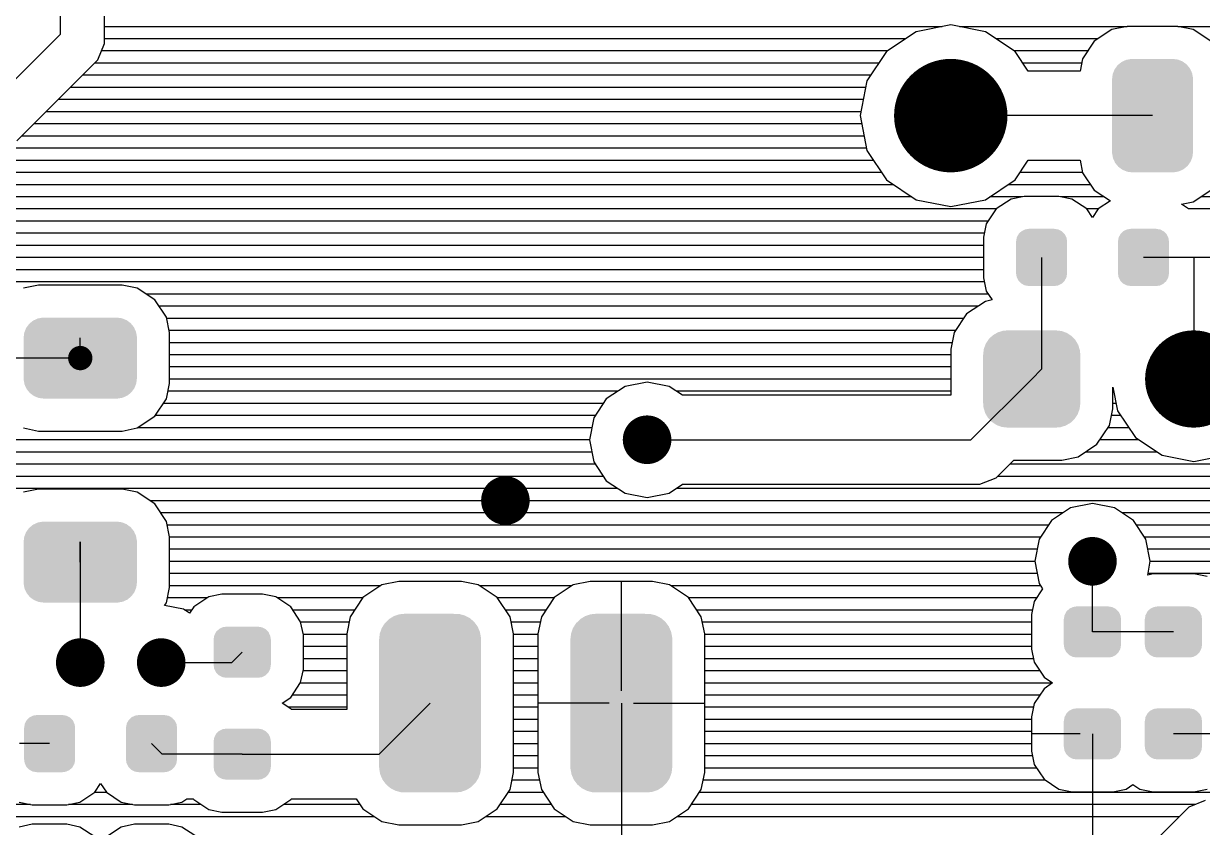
# Model space of a CAD drawing. Extents: x 295 to 953, y 10 to 290.
# Drawn here: x 639.47 to 682, y 107.11 to 136.09 of the extents above; entities that cross this region are included whole.
import ezdxf

# ---------------------------------------------------------------- set-up
doc = ezdxf.new("R2010")
doc.units = 0
doc.header["$LTSCALE"] = 5
doc.header["$MEASUREMENT"] = 0
doc.layers.get('0').update_dxf_attribs({"linetype": 'CONTINUOUS', "lineweight": 25})
doc.layers.add('DV-PEI-A6_BOT', color=7, linetype='CONTINUOUS')

msp = doc.modelspace()

# ---------------------------------------------------------------- linework, layer by layer
for points, const_width in [([(673.941, 132.769, -1), (671.896, 132.769, -1)], 2.045), ([(682.557, 123.275, -1), (680.805, 123.275, -1)], 1.753), ([(641.736, 124.029, -1), (641.298, 124.029, -1)], 0.438), ([(662.403, 121.085, -1), (661.526, 121.085, -1)], 0.876), ([(657.291, 118.894, -1), (656.415, 118.894, -1)], 0.876), ([(678.468, 116.703, -1), (677.592, 116.703, -1)], 0.876), ([(641.956, 113.052, -1), (641.079, 113.052, -1)], 0.876), ([(644.877, 113.052, -1), (644, 113.052, -1)], 0.876)]:
    msp.add_lwpolyline(points, format="xyb", close=True, dxfattribs=dict(const_width=const_width))
for points in [[(681.11, 134.79), (680.935, 134.812), (679.306, 134.79), (679.429, 134.812)], [(680.935, 134.812), (680.928, 134.813), (679.429, 134.812), (679.467, 134.813)], [(681.624, 134.303), (681.562, 134.437), (678.775, 134.303), (678.828, 134.437)], [(681.562, 134.437), (681.547, 134.47), (678.828, 134.437), (678.852, 134.47)], [(681.547, 134.47), (681.452, 134.586), (678.852, 134.47), (678.937, 134.586)], [(681.452, 134.586), (681.43, 134.613), (678.937, 134.586), (678.97, 134.613)], [(681.43, 134.613), (681.308, 134.703), (678.97, 134.613), (679.08, 134.703)], [(681.308, 134.703), (681.282, 134.722), (679.08, 134.703), (679.122, 134.722)], [(681.282, 134.722), (681.137, 134.78), (679.122, 134.722), (679.248, 134.78)], [(681.137, 134.78), (681.11, 134.79), (679.248, 134.78), (679.306, 134.79)], [(681.658, 134.083), (681.657, 134.121), (678.737, 134.083), (678.742, 134.121)], [(681.658, 131.454), (681.658, 134.083), (678.737, 131.454), (678.737, 134.083)], [(681.657, 134.121), (681.631, 134.266), (678.742, 134.121), (678.76, 134.266)], [(681.631, 134.266), (681.624, 134.303), (678.76, 134.266), (678.775, 134.303)], [(681.653, 131.416), (681.658, 131.454), (678.738, 131.416), (678.737, 131.454)], [(681.635, 131.271), (681.653, 131.416), (678.764, 131.271), (678.738, 131.416)], [(681.62, 131.235), (681.635, 131.271), (678.771, 131.235), (678.764, 131.271)], [(681.566, 131.1), (681.62, 131.235), (678.833, 131.1), (678.771, 131.235)], [(681.542, 131.068), (681.566, 131.1), (678.848, 131.068), (678.833, 131.1)], [(681.457, 130.952), (681.542, 131.068), (678.942, 130.952), (678.848, 131.068)], [(681.424, 130.925), (681.457, 130.952), (678.964, 130.925), (678.942, 130.952)], [(681.314, 130.835), (681.424, 130.925), (679.087, 130.835), (678.964, 130.925)], [(681.273, 130.816), (681.314, 130.835), (679.113, 130.816), (679.087, 130.835)], [(681.147, 130.758), (681.273, 130.816), (679.258, 130.758), (679.113, 130.816)], [(681.089, 130.747), (681.147, 130.758), (679.284, 130.747), (679.258, 130.758)], [(680.965, 130.725), (681.089, 130.747), (679.459, 130.725), (679.284, 130.747)], [(680.928, 130.724), (680.965, 130.725), (679.467, 130.724), (679.459, 130.725)], [(677.089, 128.376), (677.032, 128.492), (675.3, 128.376), (675.361, 128.492)], [(677.032, 128.492), (677.02, 128.505), (675.361, 128.492), (675.368, 128.505)], [(677.02, 128.505), (676.931, 128.597), (675.368, 128.505), (675.464, 128.597)], [(676.931, 128.597), (676.912, 128.606), (675.464, 128.597), (675.474, 128.606)], [(676.912, 128.606), (676.801, 128.664), (675.474, 128.606), (675.595, 128.664)], [(676.801, 128.664), (676.771, 128.669), (675.595, 128.664), (675.605, 128.669)], [(676.771, 128.669), (676.657, 128.687), (675.605, 128.669), (675.734, 128.687)], [(676.657, 128.687), (676.657, 128.691), (675.734, 128.687), (675.734, 128.691)], [(680.763, 128.376), (680.707, 128.492), (678.974, 128.376), (679.036, 128.492)], [(680.707, 128.492), (680.694, 128.505), (679.036, 128.492), (679.043, 128.505)], [(680.694, 128.505), (680.605, 128.597), (679.043, 128.505), (679.138, 128.597)], [(680.605, 128.597), (680.587, 128.606), (679.138, 128.597), (679.148, 128.606)], [(680.587, 128.606), (680.476, 128.664), (679.148, 128.606), (679.27, 128.664)], [(680.476, 128.664), (680.446, 128.669), (679.27, 128.664), (679.28, 128.669)], [(680.446, 128.669), (680.332, 128.687), (679.28, 128.669), (679.409, 128.687)], [(680.332, 128.687), (680.332, 128.691), (679.409, 128.687), (679.409, 128.691)], [(677.116, 128.232), (677.096, 128.361), (675.275, 128.232), (675.297, 128.361)], [(677.116, 128.23), (677.116, 128.232), (675.275, 128.23), (675.275, 128.232)], [(677.116, 127.084), (677.116, 128.23), (675.275, 127.084), (675.275, 128.23)], [(677.096, 128.361), (677.089, 128.376), (675.297, 128.361), (675.3, 128.376)], [(680.79, 128.232), (680.771, 128.361), (678.95, 128.232), (678.972, 128.361)], [(680.79, 128.23), (680.79, 128.232), (678.95, 128.23), (678.95, 128.232)], [(680.79, 127.084), (680.79, 128.23), (678.95, 127.084), (678.95, 128.23)], [(680.771, 128.361), (680.763, 128.376), (678.972, 128.361), (678.974, 128.376)], [(677.116, 127.082), (677.116, 127.084), (675.275, 127.082), (675.275, 127.084)], [(677.094, 126.953), (677.116, 127.082), (675.295, 126.953), (675.275, 127.082)], [(677.091, 126.938), (677.094, 126.953), (675.302, 126.938), (675.295, 126.953)], [(677.03, 126.822), (677.091, 126.938), (675.359, 126.822), (675.302, 126.938)], [(677.023, 126.809), (677.03, 126.822), (675.371, 126.809), (675.359, 126.822)], [(676.927, 126.717), (677.023, 126.809), (675.46, 126.717), (675.371, 126.809)], [(680.79, 127.082), (680.79, 127.084), (678.95, 127.082), (678.95, 127.084)], [(680.768, 126.953), (680.79, 127.082), (678.97, 126.953), (678.95, 127.082)], [(680.766, 126.938), (680.768, 126.953), (678.977, 126.938), (678.97, 126.953)], [(680.704, 126.822), (680.766, 126.938), (679.033, 126.822), (678.977, 126.938)], [(680.697, 126.809), (680.704, 126.822), (679.046, 126.809), (679.033, 126.822)], [(680.602, 126.717), (680.697, 126.809), (679.135, 126.717), (679.046, 126.809)], [(676.917, 126.708), (676.927, 126.717), (675.479, 126.708), (675.46, 126.717)], [(676.796, 126.65), (676.917, 126.708), (675.59, 126.65), (675.479, 126.708)], [(676.786, 126.645), (676.796, 126.65), (675.62, 126.645), (675.59, 126.65)], [(676.657, 126.627), (676.786, 126.645), (675.734, 126.627), (675.62, 126.645)], [(676.657, 126.623), (676.657, 126.627), (675.734, 126.623), (675.734, 126.627)], [(680.592, 126.708), (680.602, 126.717), (679.153, 126.708), (679.135, 126.717)], [(680.47, 126.65), (680.592, 126.708), (679.265, 126.65), (679.153, 126.708)], [(680.46, 126.645), (680.47, 126.65), (679.295, 126.645), (679.265, 126.65)], [(680.332, 126.627), (680.46, 126.645), (679.409, 126.627), (679.295, 126.645)], [(680.332, 126.623), (680.332, 126.627), (679.409, 126.623), (679.409, 126.627)], [(643.186, 125.398), (643.041, 125.456), (639.858, 125.398), (639.984, 125.456)], [(643.041, 125.456), (643.015, 125.466), (639.984, 125.456), (640.042, 125.466)], [(643.015, 125.466), (642.84, 125.489), (640.042, 125.466), (640.165, 125.489)], [(642.84, 125.489), (642.832, 125.49), (640.165, 125.489), (640.203, 125.49)], [(643.528, 124.979), (643.466, 125.113), (639.511, 124.979), (639.564, 125.113)], [(643.466, 125.113), (643.451, 125.146), (639.564, 125.113), (639.588, 125.146)], [(643.451, 125.146), (643.357, 125.262), (639.588, 125.146), (639.673, 125.262)], [(643.357, 125.262), (643.335, 125.289), (639.673, 125.262), (639.706, 125.289)], [(643.335, 125.289), (643.212, 125.379), (639.706, 125.289), (639.816, 125.379)], [(643.212, 125.379), (643.186, 125.398), (639.816, 125.379), (639.858, 125.398)], [(676.843, 125.013), (676.715, 125.028), (674.802, 125.013), (674.963, 125.028)], [(643.562, 124.759), (643.561, 124.797), (639.473, 124.759), (639.478, 124.797)], [(643.562, 123.299), (643.562, 124.759), (639.473, 123.299), (639.473, 124.759)], [(643.561, 124.797), (643.535, 124.942), (639.478, 124.797), (639.496, 124.942)], [(643.535, 124.942), (643.528, 124.979), (639.496, 124.942), (639.511, 124.979)], [(677.495, 124.543), (677.415, 124.68), (674.178, 124.543), (674.268, 124.68)], [(677.415, 124.68), (677.384, 124.712), (674.268, 124.68), (674.289, 124.712)], [(677.384, 124.712), (677.275, 124.826), (674.289, 124.712), (674.408, 124.826)], [(677.275, 124.826), (677.236, 124.851), (674.408, 124.826), (674.435, 124.851)], [(677.236, 124.851), (677.106, 124.936), (674.435, 124.851), (674.58, 124.936)], [(677.106, 124.936), (677.058, 124.954), (674.58, 124.936), (674.609, 124.954)], [(677.058, 124.954), (676.916, 125.005), (674.609, 124.954), (674.775, 125.005)], [(676.916, 125.005), (676.843, 125.013), (674.775, 125.005), (674.802, 125.013)], [(677.592, 124.152), (677.577, 124.312), (674.087, 124.152), (674.105, 124.312)], [(677.577, 124.312), (677.565, 124.352), (674.105, 124.312), (674.11, 124.352)], [(677.565, 124.352), (677.517, 124.505), (674.11, 124.352), (674.165, 124.505)], [(677.517, 124.505), (677.495, 124.543), (674.165, 124.505), (674.178, 124.543)], [(677.592, 122.399), (677.592, 124.152), (674.087, 122.399), (674.087, 124.152)], [(643.557, 123.261), (643.562, 123.299), (639.474, 123.261), (639.473, 123.299)], [(643.539, 123.116), (643.557, 123.261), (639.5, 123.116), (639.474, 123.261)], [(643.524, 123.08), (643.539, 123.116), (639.506, 123.08), (639.5, 123.116)], [(643.471, 122.945), (643.524, 123.08), (639.569, 122.945), (639.506, 123.08)], [(643.447, 122.912), (643.471, 122.945), (639.584, 122.912), (639.569, 122.945)], [(643.361, 122.796), (643.447, 122.912), (639.678, 122.796), (639.584, 122.912)], [(643.329, 122.769), (643.361, 122.796), (639.7, 122.769), (639.678, 122.796)], [(643.219, 122.679), (643.329, 122.769), (639.823, 122.679), (639.7, 122.769)], [(643.177, 122.66), (643.219, 122.679), (639.849, 122.66), (639.823, 122.679)], [(643.051, 122.602), (643.177, 122.66), (639.994, 122.602), (639.849, 122.66)], [(642.993, 122.592), (643.051, 122.602), (640.02, 122.592), (639.994, 122.602)], [(642.87, 122.57), (642.993, 122.592), (640.195, 122.57), (640.02, 122.592)], [(642.832, 122.569), (642.87, 122.57), (640.203, 122.569), (640.195, 122.57)], [(677.573, 122.239), (677.592, 122.399), (674.101, 122.239), (674.087, 122.399)], [(677.568, 122.199), (677.573, 122.239), (674.114, 122.199), (674.101, 122.239)], [(677.513, 122.046), (677.568, 122.199), (674.161, 122.046), (674.114, 122.199)], [(677.5, 122.008), (677.513, 122.046), (674.183, 122.008), (674.161, 122.046)], [(677.41, 121.871), (677.5, 122.008), (674.263, 121.871), (674.183, 122.008)], [(677.39, 121.839), (677.41, 121.871), (674.294, 121.839), (674.263, 121.871)], [(677.27, 121.725), (677.39, 121.839), (674.403, 121.725), (674.294, 121.839)], [(677.243, 121.7), (677.27, 121.725), (674.442, 121.7), (674.403, 121.725)], [(677.099, 121.615), (677.243, 121.7), (674.572, 121.615), (674.442, 121.7)], [(677.069, 121.597), (677.099, 121.615), (674.62, 121.597), (674.572, 121.615)], [(676.903, 121.546), (677.069, 121.597), (674.762, 121.546), (674.62, 121.597)], [(676.876, 121.538), (676.903, 121.546), (674.835, 121.538), (674.762, 121.546)], [(676.715, 121.523), (676.876, 121.538), (674.963, 121.523), (674.835, 121.538)], [(643.451, 117.791), (643.357, 117.907), (639.588, 117.791), (639.673, 117.907)], [(643.357, 117.907), (643.335, 117.934), (639.673, 117.907), (639.706, 117.934)], [(643.335, 117.934), (643.212, 118.024), (639.706, 117.934), (639.816, 118.024)], [(643.212, 118.024), (643.186, 118.043), (639.816, 118.024), (639.858, 118.043)], [(643.186, 118.043), (643.041, 118.101), (639.858, 118.043), (639.984, 118.101)], [(643.041, 118.101), (643.015, 118.111), (639.984, 118.101), (640.042, 118.111)], [(643.015, 118.111), (642.84, 118.134), (640.042, 118.111), (640.165, 118.134)], [(642.84, 118.134), (642.832, 118.135), (640.165, 118.134), (640.203, 118.135)], [(643.562, 117.404), (643.561, 117.442), (639.473, 117.404), (639.478, 117.442)], [(643.562, 115.944), (643.562, 117.404), (639.473, 115.944), (639.473, 117.404)], [(643.561, 117.442), (643.535, 117.587), (639.478, 117.442), (639.496, 117.587)], [(643.535, 117.587), (643.528, 117.624), (639.496, 117.587), (639.511, 117.624)], [(643.528, 117.624), (643.466, 117.758), (639.511, 117.624), (639.564, 117.758)], [(643.466, 117.758), (643.451, 117.791), (639.564, 117.758), (639.588, 117.791)], [(643.557, 115.906), (643.562, 115.944), (639.474, 115.906), (639.473, 115.944)], [(643.539, 115.761), (643.557, 115.906), (639.5, 115.761), (639.474, 115.906)], [(643.524, 115.724), (643.539, 115.761), (639.506, 115.724), (639.5, 115.761)], [(643.471, 115.59), (643.524, 115.724), (639.569, 115.59), (639.506, 115.724)], [(643.447, 115.557), (643.471, 115.59), (639.584, 115.557), (639.569, 115.59)], [(643.361, 115.441), (643.447, 115.557), (639.678, 115.441), (639.584, 115.557)], [(643.329, 115.414), (643.361, 115.441), (639.7, 115.414), (639.678, 115.441)], [(643.219, 115.324), (643.329, 115.414), (639.823, 115.324), (639.7, 115.414)], [(643.177, 115.305), (643.219, 115.324), (639.849, 115.305), (639.823, 115.324)], [(643.051, 115.247), (643.177, 115.305), (639.994, 115.247), (639.849, 115.305)], [(642.993, 115.237), (643.051, 115.247), (640.02, 115.237), (639.994, 115.247)], [(642.87, 115.215), (642.993, 115.237), (640.195, 115.215), (640.02, 115.237)], [(642.832, 115.214), (642.87, 115.215), (640.203, 115.214), (640.195, 115.215)], [(679.035, 114.762), (678.979, 114.879), (677.022, 114.762), (677.083, 114.879)], [(678.979, 114.879), (678.967, 114.891), (677.083, 114.879), (677.089, 114.891)], [(678.967, 114.891), (678.878, 114.984), (677.089, 114.891), (677.185, 114.984)], [(678.878, 114.984), (678.861, 114.993), (677.185, 114.984), (677.194, 114.993)], [(678.861, 114.993), (678.749, 115.052), (677.194, 114.993), (677.316, 115.052)], [(678.749, 115.052), (678.721, 115.057), (677.316, 115.052), (677.325, 115.057)], [(678.721, 115.057), (678.605, 115.076), (677.325, 115.057), (677.454, 115.076)], [(681.956, 114.762), (681.9, 114.879), (679.943, 114.762), (680.004, 114.879)], [(681.9, 114.879), (681.888, 114.891), (680.004, 114.879), (680.01, 114.891)], [(681.888, 114.891), (681.799, 114.984), (680.01, 114.891), (680.106, 114.984)], [(681.799, 114.984), (681.782, 114.993), (680.106, 114.984), (680.115, 114.993)], [(681.782, 114.993), (681.67, 115.052), (680.115, 114.993), (680.237, 115.052)], [(681.67, 115.052), (681.642, 115.057), (680.237, 115.052), (680.246, 115.057)], [(681.642, 115.057), (681.526, 115.076), (680.246, 115.057), (680.375, 115.076)], [(655.85, 114.353), (655.765, 114.469), (652.428, 114.353), (652.502, 114.469)], [(655.765, 114.469), (655.727, 114.519), (652.502, 114.469), (652.552, 114.519)], [(655.727, 114.519), (655.616, 114.615), (652.552, 114.519), (652.649, 114.615)], [(655.616, 114.615), (655.57, 114.654), (652.649, 114.615), (652.712, 114.654)], [(655.57, 114.654), (655.437, 114.724), (652.712, 114.654), (652.824, 114.724)], [(655.437, 114.724), (655.387, 114.751), (652.824, 114.724), (652.901, 114.751)], [(655.387, 114.751), (655.233, 114.792), (652.901, 114.751), (653.02, 114.792)], [(655.233, 114.792), (655.187, 114.804), (653.02, 114.792), (653.135, 114.804)], [(655.187, 114.804), (654.98, 114.81), (653.135, 114.804), (653.2, 114.81)], [(653.291, 114.81), (653.226, 114.813), (653.2, 114.81), (653.226, 114.813)], [(662.75, 114.353), (662.664, 114.469), (659.327, 114.353), (659.401, 114.469)], [(662.664, 114.469), (662.627, 114.519), (659.401, 114.469), (659.452, 114.519)], [(662.627, 114.519), (662.516, 114.615), (659.452, 114.519), (659.548, 114.615)], [(662.516, 114.615), (662.47, 114.654), (659.548, 114.615), (659.611, 114.654)], [(662.47, 114.654), (662.337, 114.724), (659.611, 114.654), (659.724, 114.724)], [(662.337, 114.724), (662.287, 114.751), (659.724, 114.724), (659.801, 114.751)], [(662.287, 114.751), (662.132, 114.792), (659.801, 114.751), (659.92, 114.792)], [(662.132, 114.792), (662.086, 114.804), (659.92, 114.792), (660.034, 114.804)], [(662.086, 114.804), (661.879, 114.81), (660.034, 114.804), (660.099, 114.81)], [(660.19, 114.81), (660.126, 114.813), (660.099, 114.81), (660.126, 114.813)], [(679.064, 113.695), (679.064, 114.618), (676.996, 113.695), (676.996, 114.618)], [(679.061, 114.618), (679.042, 114.747), (676.999, 114.618), (677.02, 114.747)], [(679.042, 114.747), (679.035, 114.762), (677.02, 114.747), (677.022, 114.762)], [(681.985, 113.695), (681.985, 114.618), (679.917, 113.695), (679.917, 114.618)], [(681.982, 114.618), (681.963, 114.747), (679.92, 114.618), (679.941, 114.747)], [(681.963, 114.747), (681.956, 114.762), (679.941, 114.747), (679.943, 114.762)], [(648.391, 113.887), (648.372, 114.017), (646.328, 113.887), (646.349, 114.017)], [(648.372, 114.017), (648.365, 114.031), (646.349, 114.017), (646.352, 114.031)], [(648.365, 114.031), (648.309, 114.148), (646.352, 114.031), (646.412, 114.148)], [(648.309, 114.148), (648.297, 114.161), (646.412, 114.148), (646.419, 114.161)], [(648.297, 114.161), (648.208, 114.254), (646.419, 114.161), (646.514, 114.254)], [(648.208, 114.254), (648.191, 114.263), (646.514, 114.254), (646.523, 114.263)], [(648.191, 114.263), (648.079, 114.322), (646.523, 114.263), (646.645, 114.322)], [(648.079, 114.322), (648.051, 114.327), (646.645, 114.322), (646.655, 114.327)], [(648.051, 114.327), (647.935, 114.346), (646.655, 114.327), (646.784, 114.346)], [(655.971, 113.959), (655.945, 114.099), (652.306, 113.959), (652.322, 114.099)], [(655.945, 114.099), (655.933, 114.163), (652.322, 114.099), (652.345, 114.163)], [(655.933, 114.163), (655.876, 114.294), (652.345, 114.163), (652.391, 114.294)], [(655.876, 114.294), (655.85, 114.353), (652.391, 114.294), (652.428, 114.353)], [(662.87, 113.959), (662.844, 114.099), (659.206, 113.959), (659.222, 114.099)], [(662.844, 114.099), (662.832, 114.163), (659.222, 114.099), (659.244, 114.163)], [(662.832, 114.163), (662.775, 114.294), (659.244, 114.163), (659.29, 114.294)], [(662.775, 114.294), (662.75, 114.353), (659.29, 114.294), (659.327, 114.353)], [(648.393, 112.964), (648.393, 113.887), (646.325, 112.964), (646.325, 113.887)], [(655.976, 109.293), (655.976, 113.89), (652.296, 109.293), (652.296, 113.89)], [(655.973, 113.893), (655.971, 113.959), (652.299, 113.893), (652.306, 113.959)], [(655.973, 113.89), (655.973, 113.893), (652.299, 113.89), (652.299, 113.893)], [(662.876, 109.293), (662.876, 113.89), (659.195, 109.293), (659.195, 113.89)], [(662.873, 113.893), (662.87, 113.959), (659.198, 113.893), (659.206, 113.959)], [(662.873, 113.89), (662.873, 113.893), (659.198, 113.89), (659.198, 113.893)], [(679.04, 113.565), (679.061, 113.695), (677.017, 113.565), (676.999, 113.695)], [(679.038, 113.551), (679.04, 113.565), (677.024, 113.551), (677.017, 113.565)], [(678.977, 113.434), (679.038, 113.551), (677.08, 113.434), (677.024, 113.551)], [(681.961, 113.565), (681.982, 113.695), (679.938, 113.565), (679.92, 113.695)], [(681.959, 113.551), (681.961, 113.565), (679.945, 113.551), (679.938, 113.565)], [(681.898, 113.434), (681.959, 113.551), (680.001, 113.434), (679.945, 113.551)], [(678.971, 113.421), (678.977, 113.434), (677.092, 113.421), (677.08, 113.434)], [(678.875, 113.328), (678.971, 113.421), (677.182, 113.328), (677.092, 113.421)], [(678.866, 113.319), (678.875, 113.328), (677.199, 113.319), (677.182, 113.328)], [(678.744, 113.26), (678.866, 113.319), (677.311, 113.26), (677.199, 113.319)], [(678.735, 113.255), (678.744, 113.26), (677.338, 113.255), (677.311, 113.26)], [(678.605, 113.236), (678.735, 113.255), (677.454, 113.236), (677.338, 113.255)], [(681.892, 113.421), (681.898, 113.434), (680.013, 113.421), (680.001, 113.434)], [(681.796, 113.328), (681.892, 113.421), (680.103, 113.328), (680.013, 113.421)], [(681.787, 113.319), (681.796, 113.328), (680.12, 113.319), (680.103, 113.328)], [(681.665, 113.26), (681.787, 113.319), (680.232, 113.26), (680.12, 113.319)], [(681.656, 113.255), (681.665, 113.26), (680.259, 113.255), (680.232, 113.26)], [(681.526, 113.236), (681.656, 113.255), (680.375, 113.236), (680.259, 113.255)], [(648.37, 112.835), (648.391, 112.964), (646.347, 112.835), (646.328, 112.964)], [(648.367, 112.82), (648.37, 112.835), (646.354, 112.82), (646.347, 112.835)], [(648.306, 112.703), (648.367, 112.82), (646.41, 112.703), (646.354, 112.82)], [(648.3, 112.691), (648.306, 112.703), (646.422, 112.691), (646.41, 112.703)], [(648.205, 112.598), (648.3, 112.691), (646.511, 112.598), (646.422, 112.691)], [(648.195, 112.589), (648.205, 112.598), (646.528, 112.589), (646.511, 112.598)], [(648.074, 112.53), (648.195, 112.589), (646.64, 112.53), (646.528, 112.589)], [(648.064, 112.525), (648.074, 112.53), (646.668, 112.525), (646.64, 112.53)], [(647.935, 112.506), (648.064, 112.525), (646.784, 112.506), (646.668, 112.525)], [(641.237, 110.979), (641.148, 111.071), (639.586, 110.979), (639.682, 111.071)], [(641.148, 111.071), (641.13, 111.08), (639.682, 111.071), (639.691, 111.08)], [(641.13, 111.08), (641.019, 111.138), (639.691, 111.08), (639.813, 111.138)], [(641.019, 111.138), (640.989, 111.143), (639.813, 111.138), (639.823, 111.143)], [(640.989, 111.143), (640.875, 111.161), (639.823, 111.143), (639.952, 111.161)], [(640.875, 111.161), (640.875, 111.165), (639.952, 111.161), (639.952, 111.165)], [(644.912, 110.979), (644.823, 111.071), (643.261, 110.979), (643.356, 111.071)], [(644.823, 111.071), (644.805, 111.08), (643.356, 111.071), (643.366, 111.08)], [(644.805, 111.08), (644.693, 111.138), (643.366, 111.08), (643.488, 111.138)], [(644.693, 111.138), (644.663, 111.143), (643.488, 111.138), (643.498, 111.143)], [(644.663, 111.143), (644.549, 111.161), (643.498, 111.143), (643.626, 111.161)], [(644.549, 111.161), (644.549, 111.165), (643.626, 111.161), (643.626, 111.165)], [(679.061, 110.943), (679.042, 111.072), (676.999, 110.943), (677.02, 111.072)], [(679.042, 111.072), (679.035, 111.087), (677.02, 111.072), (677.022, 111.087)], [(679.035, 111.087), (678.979, 111.204), (677.022, 111.087), (677.083, 111.204)], [(678.979, 111.204), (678.967, 111.217), (677.083, 111.204), (677.089, 111.217)], [(678.967, 111.217), (678.878, 111.309), (677.089, 111.217), (677.185, 111.309)], [(678.878, 111.309), (678.861, 111.318), (677.185, 111.309), (677.194, 111.318)], [(678.861, 111.318), (678.749, 111.377), (677.194, 111.318), (677.316, 111.377)], [(678.749, 111.377), (678.721, 111.382), (677.316, 111.377), (677.325, 111.382)], [(678.721, 111.382), (678.605, 111.402), (677.325, 111.382), (677.454, 111.402)], [(681.982, 110.943), (681.963, 111.072), (679.92, 110.943), (679.941, 111.072)], [(681.963, 111.072), (681.956, 111.087), (679.941, 111.072), (679.943, 111.087)], [(681.956, 111.087), (681.9, 111.204), (679.943, 111.087), (680.004, 111.204)], [(681.9, 111.204), (681.888, 111.217), (680.004, 111.204), (680.01, 111.217)], [(681.888, 111.217), (681.799, 111.309), (680.01, 111.217), (680.106, 111.309)], [(681.799, 111.309), (681.782, 111.318), (680.106, 111.309), (680.115, 111.318)], [(681.782, 111.318), (681.67, 111.377), (680.115, 111.318), (680.237, 111.377)], [(681.67, 111.377), (681.642, 111.382), (680.237, 111.377), (680.246, 111.382)], [(681.642, 111.382), (681.526, 111.402), (680.246, 111.382), (680.375, 111.402)], [(641.333, 110.706), (641.314, 110.835), (639.493, 110.706), (639.515, 110.835)], [(641.333, 110.704), (641.333, 110.706), (639.493, 110.704), (639.493, 110.706)], [(641.333, 109.558), (641.333, 110.704), (639.493, 109.558), (639.493, 110.704)], [(641.314, 110.835), (641.306, 110.85), (639.515, 110.835), (639.518, 110.85)], [(641.306, 110.85), (641.25, 110.966), (639.518, 110.85), (639.579, 110.966)], [(641.25, 110.966), (641.237, 110.979), (639.579, 110.966), (639.586, 110.979)], [(645.008, 110.706), (644.989, 110.835), (643.168, 110.706), (643.19, 110.835)], [(645.008, 110.704), (645.008, 110.706), (643.168, 110.704), (643.168, 110.706)], [(645.008, 109.558), (645.008, 110.704), (643.168, 109.558), (643.168, 110.704)], [(644.989, 110.835), (644.981, 110.85), (643.19, 110.835), (643.192, 110.85)], [(644.981, 110.85), (644.925, 110.966), (643.192, 110.85), (643.254, 110.966)], [(644.925, 110.966), (644.912, 110.979), (643.254, 110.966), (643.261, 110.979)], [(648.297, 110.486), (648.208, 110.579), (646.419, 110.486), (646.514, 110.579)], [(648.208, 110.579), (648.191, 110.588), (646.514, 110.579), (646.523, 110.588)], [(648.191, 110.588), (648.079, 110.647), (646.523, 110.588), (646.645, 110.647)], [(648.079, 110.647), (648.051, 110.652), (646.645, 110.647), (646.655, 110.652)], [(648.051, 110.652), (647.935, 110.671), (646.655, 110.652), (646.784, 110.671)], [(679.064, 110.02), (679.064, 110.943), (676.996, 110.02), (676.996, 110.943)], [(681.985, 110.02), (681.985, 110.943), (679.917, 110.02), (679.917, 110.943)], [(648.393, 109.29), (648.393, 110.213), (646.325, 109.29), (646.325, 110.213)], [(648.391, 110.213), (648.372, 110.342), (646.328, 110.213), (646.349, 110.342)], [(648.372, 110.342), (648.365, 110.357), (646.349, 110.342), (646.352, 110.357)], [(648.365, 110.357), (648.309, 110.474), (646.352, 110.357), (646.412, 110.474)], [(648.309, 110.474), (648.297, 110.486), (646.412, 110.474), (646.419, 110.486)], [(679.04, 109.891), (679.061, 110.02), (677.017, 109.891), (676.999, 110.02)], [(679.038, 109.876), (679.04, 109.891), (677.024, 109.876), (677.017, 109.891)], [(678.977, 109.759), (679.038, 109.876), (677.08, 109.759), (677.024, 109.876)], [(678.971, 109.746), (678.977, 109.759), (677.092, 109.746), (677.08, 109.759)], [(678.875, 109.654), (678.971, 109.746), (677.182, 109.654), (677.092, 109.746)], [(681.961, 109.891), (681.982, 110.02), (679.938, 109.891), (679.92, 110.02)], [(681.959, 109.876), (681.961, 109.891), (679.945, 109.876), (679.938, 109.891)], [(681.898, 109.759), (681.959, 109.876), (680.001, 109.759), (679.945, 109.876)], [(681.892, 109.746), (681.898, 109.759), (680.013, 109.746), (680.001, 109.759)], [(681.796, 109.654), (681.892, 109.746), (680.103, 109.654), (680.013, 109.746)], [(641.333, 109.556), (641.333, 109.558), (639.493, 109.556), (639.493, 109.558)], [(641.312, 109.427), (641.333, 109.556), (639.513, 109.427), (639.493, 109.556)], [(641.309, 109.412), (641.312, 109.427), (639.52, 109.412), (639.513, 109.427)], [(641.248, 109.296), (641.309, 109.412), (639.576, 109.296), (639.52, 109.412)], [(641.241, 109.283), (641.248, 109.296), (639.589, 109.283), (639.576, 109.296)], [(645.008, 109.556), (645.008, 109.558), (643.168, 109.556), (643.168, 109.558)], [(644.986, 109.427), (645.008, 109.556), (643.187, 109.427), (643.168, 109.556)], [(644.984, 109.412), (644.986, 109.427), (643.195, 109.412), (643.187, 109.427)], [(644.922, 109.296), (644.984, 109.412), (643.251, 109.296), (643.195, 109.412)], [(644.915, 109.283), (644.922, 109.296), (643.264, 109.283), (643.251, 109.296)], [(648.37, 109.16), (648.391, 109.29), (646.347, 109.16), (646.328, 109.29)], [(655.973, 109.29), (655.973, 109.293), (652.299, 109.29), (652.299, 109.293)], [(655.966, 109.224), (655.973, 109.29), (652.301, 109.224), (652.299, 109.29)], [(662.873, 109.29), (662.873, 109.293), (659.198, 109.29), (659.198, 109.293)], [(662.865, 109.224), (662.873, 109.29), (659.201, 109.224), (659.198, 109.29)], [(678.866, 109.645), (678.875, 109.654), (677.199, 109.645), (677.182, 109.654)], [(678.744, 109.586), (678.866, 109.645), (677.311, 109.586), (677.199, 109.645)], [(678.735, 109.581), (678.744, 109.586), (677.338, 109.581), (677.311, 109.586)], [(678.605, 109.561), (678.735, 109.581), (677.454, 109.561), (677.338, 109.581)], [(681.787, 109.645), (681.796, 109.654), (680.12, 109.645), (680.103, 109.654)], [(681.665, 109.586), (681.787, 109.645), (680.232, 109.586), (680.12, 109.645)], [(681.656, 109.581), (681.665, 109.586), (680.259, 109.581), (680.232, 109.586)], [(681.526, 109.561), (681.656, 109.581), (680.375, 109.561), (680.259, 109.581)], [(641.145, 109.191), (641.241, 109.283), (639.678, 109.191), (639.589, 109.283)], [(641.135, 109.182), (641.145, 109.191), (639.696, 109.182), (639.678, 109.191)], [(641.014, 109.124), (641.135, 109.182), (639.808, 109.124), (639.696, 109.182)], [(641.003, 109.119), (641.014, 109.124), (639.838, 109.119), (639.808, 109.124)], [(640.875, 109.101), (641.003, 109.119), (639.952, 109.101), (639.838, 109.119)], [(640.875, 109.097), (640.875, 109.101), (639.952, 109.097), (639.952, 109.101)], [(644.82, 109.191), (644.915, 109.283), (643.353, 109.191), (643.264, 109.283)], [(644.81, 109.182), (644.82, 109.191), (643.371, 109.182), (643.353, 109.191)], [(644.688, 109.124), (644.81, 109.182), (643.482, 109.124), (643.371, 109.182)], [(644.678, 109.119), (644.688, 109.124), (643.512, 109.119), (643.482, 109.124)], [(644.549, 109.101), (644.678, 109.119), (643.626, 109.101), (643.512, 109.119)], [(644.549, 109.097), (644.549, 109.101), (643.626, 109.097), (643.626, 109.101)], [(648.367, 109.146), (648.37, 109.16), (646.354, 109.146), (646.347, 109.16)], [(648.306, 109.029), (648.367, 109.146), (646.41, 109.029), (646.354, 109.146)], [(648.3, 109.016), (648.306, 109.029), (646.422, 109.016), (646.41, 109.029)], [(648.205, 108.923), (648.3, 109.016), (646.511, 108.923), (646.422, 109.016)], [(648.195, 108.914), (648.205, 108.923), (646.528, 108.914), (646.511, 108.923)], [(648.074, 108.855), (648.195, 108.914), (646.64, 108.855), (646.528, 108.914)], [(655.95, 109.084), (655.966, 109.224), (652.327, 109.084), (652.301, 109.224)], [(655.928, 109.02), (655.95, 109.084), (652.339, 109.02), (652.327, 109.084)], [(655.881, 108.889), (655.928, 109.02), (652.396, 108.889), (652.339, 109.02)], [(655.844, 108.83), (655.881, 108.889), (652.422, 108.83), (652.396, 108.889)], [(662.85, 109.084), (662.865, 109.224), (659.227, 109.084), (659.201, 109.224)], [(662.827, 109.02), (662.85, 109.084), (659.239, 109.02), (659.227, 109.084)], [(662.781, 108.889), (662.827, 109.02), (659.296, 108.889), (659.239, 109.02)], [(662.744, 108.83), (662.781, 108.889), (659.321, 108.83), (659.296, 108.889)], [(648.064, 108.851), (648.074, 108.855), (646.668, 108.851), (646.64, 108.855)], [(647.935, 108.831), (648.064, 108.851), (646.784, 108.831), (646.668, 108.851)], [(655.771, 108.714), (655.844, 108.83), (652.508, 108.714), (652.422, 108.83)], [(655.72, 108.664), (655.771, 108.714), (652.545, 108.664), (652.508, 108.714)], [(655.624, 108.568), (655.72, 108.664), (652.656, 108.568), (652.545, 108.664)], [(655.561, 108.529), (655.624, 108.568), (652.702, 108.529), (652.656, 108.568)], [(655.448, 108.459), (655.561, 108.529), (652.835, 108.459), (652.702, 108.529)], [(655.372, 108.432), (655.448, 108.459), (652.885, 108.432), (652.835, 108.459)], [(662.67, 108.714), (662.744, 108.83), (659.407, 108.714), (659.321, 108.83)], [(662.62, 108.664), (662.67, 108.714), (659.444, 108.664), (659.407, 108.714)], [(662.523, 108.568), (662.62, 108.664), (659.556, 108.568), (659.444, 108.664)], [(662.46, 108.529), (662.523, 108.568), (659.601, 108.529), (659.556, 108.568)], [(662.347, 108.459), (662.46, 108.529), (659.735, 108.459), (659.601, 108.529)], [(662.271, 108.432), (662.347, 108.459), (659.784, 108.432), (659.735, 108.459)], [(655.252, 108.391), (655.372, 108.432), (653.04, 108.391), (652.885, 108.432)], [(655.139, 108.379), (655.252, 108.391), (653.085, 108.379), (653.04, 108.391)], [(655.074, 108.373), (655.139, 108.379), (653.292, 108.373), (653.085, 108.379)], [(655.046, 108.37), (655.074, 108.373), (655.046, 108.37), (654.98, 108.373)], [(662.152, 108.391), (662.271, 108.432), (659.939, 108.391), (659.784, 108.432)], [(662.038, 108.379), (662.152, 108.391), (659.985, 108.379), (659.939, 108.391)], [(661.973, 108.373), (662.038, 108.379), (660.192, 108.373), (659.985, 108.379)], [(661.946, 108.37), (661.973, 108.373), (661.946, 108.37), (661.879, 108.373)]]:
    msp.add_solid(points)
at = {"layer": 'DV-PEI-A6_BOT'}
for p, q in [((640.787, 142.262), (640.787, 135.69)), ((642.394, 136.005), (642.394, 141.596)), ((640.787, 135.69), (637.866, 132.769)), ((642.394, 135.368), (642.394, 136.005)), ((672.603, 135.976), (642.394, 135.976)), ((671.668, 135.795), (670.605, 135.082)), ((672.918, 136.04), (671.668, 135.795)), ((674.174, 135.795), (672.918, 136.04)), ((679.28, 135.976), (673.239, 135.976)), ((675.237, 135.082), (674.174, 135.795)), ((678.725, 135.871), (678.094, 135.45)), ((679.28, 135.982), (678.725, 135.871)), ((681.114, 135.982), (679.28, 135.982)), ((681.664, 135.871), (681.114, 135.982)), ((686.635, 135.976), (681.114, 135.976)), ((682.295, 135.45), (681.664, 135.871)), ((642.154, 134.778), (642.394, 135.368)), ((671.288, 135.538), (642.394, 135.538)), ((678.234, 135.538), (674.554, 135.538)), ((678.094, 135.45), (677.674, 134.819)), ((670.634, 135.1), (642.289, 135.1)), ((670.605, 135.082), (669.892, 134.019)), ((677.866, 135.1), (675.208, 135.1)), ((675.711, 134.375), (675.237, 135.082)), ((677.674, 134.819), (677.586, 134.375)), ((641.699, 134.323), (642.154, 134.778)), ((670.324, 134.662), (642.037, 134.662)), ((677.644, 134.662), (675.518, 134.662)), ((639.233, 131.857), (641.699, 134.323)), ((670.032, 134.223), (641.599, 134.223)), ((669.892, 134.019), (669.647, 132.769)), ((677.586, 134.375), (675.711, 134.375)), ((669.851, 133.785), (641.161, 133.785)), ((669.763, 133.347), (640.723, 133.347)), ((669.676, 132.909), (640.285, 132.909)), ((669.647, 132.769), (669.892, 131.513)), ((680.197, 132.769), (672.918, 132.769)), ((669.705, 132.471), (639.847, 132.471)), ((669.793, 132.033), (639.408, 132.033)), ((669.88, 131.595), (638.97, 131.595)), ((669.892, 131.513), (670.605, 130.449)), ((670.132, 131.156), (574.539, 131.156)), ((675.237, 130.449), (675.711, 131.162)), ((675.711, 131.162), (677.586, 131.162)), ((677.586, 131.156), (675.711, 131.156)), ((677.586, 131.162), (677.674, 130.712)), ((670.424, 130.718), (575.614, 130.718)), ((677.674, 130.718), (675.419, 130.718)), ((677.674, 130.712), (678.094, 130.081)), ((670.856, 130.28), (605.192, 130.28)), ((670.605, 130.449), (671.668, 129.737)), ((674.174, 129.737), (675.237, 130.449)), ((677.96, 130.28), (674.986, 130.28)), ((671.51, 129.842), (606.138, 129.842)), ((671.668, 129.737), (672.918, 129.491)), ((672.918, 129.491), (674.174, 129.737)), ((675.506, 129.842), (674.332, 129.842)), ((675.097, 129.76), (674.56, 129.404)), ((675.57, 129.859), (675.097, 129.76)), ((676.815, 129.859), (675.57, 129.859)), ((677.288, 129.76), (676.815, 129.859)), ((678.451, 129.842), (676.879, 129.842)), ((677.825, 129.404), (677.288, 129.76)), ((678.094, 130.081), (678.678, 129.696)), ((681.664, 129.661), (682.295, 130.081)), ((683.539, 129.842), (681.938, 129.842)), ((674.566, 129.404), (606.483, 129.404)), ((674.56, 129.404), (674.198, 128.866)), ((678.246, 129.404), (677.82, 129.404)), ((678.03, 129.094), (677.825, 129.404)), ((678.24, 129.404), (678.03, 129.094)), ((678.678, 129.696), (678.24, 129.404)), ((681.243, 129.579), (681.664, 129.661)), ((681.5, 129.41), (681.243, 129.579)), ((682.598, 129.41), (681.5, 129.41)), ((674.268, 128.966), (620.586, 128.966)), ((674.198, 128.866), (674.104, 128.387)), ((674.133, 128.527), (627.608, 128.527)), ((674.104, 128.089), (628.046, 128.089)), ((674.104, 128.387), (674.104, 126.921)), ((674.104, 127.651), (628.484, 127.651)), ((676.196, 127.657), (676.196, 123.626)), ((681.681, 127.657), (679.87, 127.657)), ((684.228, 127.657), (681.681, 127.657)), ((681.681, 127.657), (681.681, 123.275)), ((674.104, 127.213), (628.922, 127.213)), ((674.133, 126.775), (629.36, 126.775)), ((674.104, 126.921), (674.198, 126.442)), ((640.016, 126.658), (639.467, 126.553)), ((643.025, 126.658), (640.016, 126.658)), ((643.574, 126.553), (643.025, 126.658)), ((644.205, 126.132), (643.574, 126.553)), ((674.268, 126.337), (643.889, 126.337)), ((674.198, 126.442), (674.414, 126.126)), ((644.625, 125.501), (644.205, 126.132)), ((673.905, 125.899), (644.357, 125.899)), ((674.168, 126.074), (673.491, 125.624)), ((674.414, 126.126), (674.168, 126.074)), ((644.731, 124.946), (644.625, 125.501)), ((673.386, 125.46), (644.631, 125.46)), ((673.491, 125.624), (673.041, 124.946)), ((673.093, 125.022), (644.719, 125.022)), ((641.517, 124.029), (641.517, 124.759)), ((644.731, 123.112), (644.731, 124.946)), ((673.041, 124.946), (672.918, 124.35)), ((672.971, 124.584), (644.731, 124.584)), ((672.918, 124.35), (672.918, 122.691)), ((681.331, 124.356), (681.681, 123.275)), ((641.517, 124.029), (629.833, 124.029)), ((672.918, 124.146), (644.731, 124.146)), ((672.918, 123.708), (644.731, 123.708)), ((676.196, 123.626), (675.839, 123.275)), ((644.625, 122.563), (644.731, 123.112)), ((672.918, 123.27), (644.731, 123.27)), ((661.17, 123.007), (660.492, 122.557)), ((661.964, 123.165), (661.17, 123.007)), ((662.765, 123.007), (661.964, 123.165)), ((663.244, 122.691), (662.765, 123.007)), ((673.648, 121.085), (675.839, 123.275)), ((678.76, 122.195), (678.76, 122.983)), ((678.76, 122.983), (678.935, 122.13)), ((681.681, 123.275), (687.523, 123.275)), ((644.205, 121.932), (644.625, 122.563)), ((660.907, 122.832), (644.678, 122.832)), ((660.492, 122.557), (660.042, 121.879)), ((672.918, 122.832), (663.028, 122.832)), ((672.918, 122.691), (663.244, 122.691)), ((678.795, 122.832), (678.76, 122.832)), ((660.387, 122.393), (644.514, 122.393)), ((678.643, 121.599), (678.76, 122.195)), ((678.883, 122.393), (678.76, 122.393)), ((678.935, 122.13), (679.578, 121.167)), ((643.574, 121.511), (644.205, 121.932)), ((660.095, 121.955), (644.222, 121.955)), ((660.042, 121.879), (659.885, 121.085)), ((679.052, 121.955), (678.713, 121.955)), ((639.467, 121.511), (640.016, 121.4)), ((640.016, 121.4), (643.025, 121.4)), ((643.025, 121.4), (643.574, 121.511)), ((659.972, 121.517), (643.585, 121.517)), ((678.193, 120.921), (678.643, 121.599)), ((679.344, 121.517), (678.591, 121.517)), ((659.885, 121.079), (626.93, 121.079)), ((659.885, 121.085), (660.042, 120.284)), ((661.964, 121.085), (673.648, 121.085)), ((677.516, 120.471), (678.193, 120.921)), ((679.707, 121.079), (678.299, 121.079)), ((679.578, 121.167), (680.542, 120.524)), ((659.972, 120.641), (626.93, 120.641)), ((675.015, 120.173), (675.191, 120.354)), ((675.191, 120.354), (676.92, 120.354)), ((676.92, 120.354), (677.516, 120.471)), ((680.361, 120.641), (677.773, 120.641)), ((680.542, 120.524), (681.681, 120.296)), ((681.681, 120.296), (682.826, 120.524)), ((660.095, 120.203), (626.93, 120.203)), ((660.042, 120.284), (660.492, 119.607)), ((674.56, 119.718), (675.015, 120.173)), ((712.206, 120.203), (675.045, 120.203)), ((660.387, 119.764), (626.86, 119.764)), ((660.492, 119.607), (661.17, 119.157)), ((673.97, 119.478), (674.56, 119.718)), ((711.767, 119.764), (674.607, 119.764)), ((660.913, 119.326), (626.626, 119.326)), ((640.016, 119.303), (639.467, 119.192)), ((643.025, 119.303), (640.016, 119.303)), ((643.574, 119.192), (643.025, 119.303)), ((644.205, 118.771), (643.574, 119.192)), ((661.17, 119.157), (661.964, 118.999)), ((661.964, 118.999), (662.765, 119.157)), ((662.765, 119.157), (663.244, 119.478)), ((711.329, 119.326), (663.022, 119.326)), ((663.244, 119.478), (673.97, 119.478)), ((711.02, 118.888), (644.024, 118.888)), ((644.625, 118.14), (644.205, 118.771)), ((678.03, 118.783), (677.235, 118.625)), ((678.83, 118.625), (678.03, 118.783)), ((676.973, 118.45), (644.415, 118.45)), ((677.235, 118.625), (676.558, 118.175)), ((679.508, 118.175), (678.83, 118.625)), ((685.736, 118.45), (679.093, 118.45)), ((644.731, 117.591), (644.625, 118.14)), ((676.453, 118.012), (644.649, 118.012)), ((676.558, 118.175), (676.108, 117.498)), ((679.958, 117.498), (679.508, 118.175)), ((685.216, 118.012), (679.613, 118.012)), ((641.517, 117.404), (641.517, 113.052)), ((641.517, 116.674), (641.517, 117.404)), ((644.731, 115.757), (644.731, 117.591)), ((676.16, 117.574), (644.731, 117.574)), ((676.108, 117.498), (675.95, 116.703)), ((684.923, 117.574), (679.905, 117.574)), ((680.116, 116.703), (679.958, 117.498)), ((676.038, 117.136), (644.731, 117.136)), ((684.801, 117.136), (680.028, 117.136)), ((675.95, 116.697), (644.731, 116.697)), ((675.95, 116.703), (676.108, 115.903)), ((678.03, 114.156), (678.03, 116.703)), ((680.022, 116.207), (680.116, 116.703)), ((684.713, 116.697), (680.116, 116.697)), ((676.038, 116.259), (644.731, 116.259)), ((680.221, 116.248), (680.022, 116.207)), ((684.801, 116.259), (680.028, 116.259)), ((681.687, 116.248), (680.221, 116.248)), ((682.166, 116.154), (681.687, 116.248)), ((644.625, 115.202), (644.731, 115.757)), ((652.354, 115.821), (644.731, 115.821)), ((652.401, 115.856), (651.712, 115.395)), ((653.009, 115.979), (652.401, 115.856)), ((655.264, 115.979), (653.009, 115.979)), ((655.871, 115.856), (655.264, 115.979)), ((656.561, 115.395), (655.871, 115.856)), ((659.254, 115.821), (655.918, 115.821)), ((659.3, 115.856), (658.611, 115.395)), ((659.908, 115.979), (659.3, 115.856)), ((662.163, 115.979), (659.908, 115.979)), ((661.036, 112.03), (661.036, 115.979)), ((662.771, 115.856), (662.163, 115.979)), ((663.46, 115.395), (662.771, 115.856)), ((676.16, 115.821), (662.817, 115.821)), ((676.231, 115.716), (675.927, 115.254)), ((676.108, 115.903), (676.231, 115.716)), ((646.098, 115.383), (644.66, 115.383)), ((646.15, 115.424), (645.613, 115.062)), ((646.629, 115.517), (646.15, 115.424)), ((648.096, 115.517), (646.629, 115.517)), ((648.575, 115.424), (648.096, 115.517)), ((649.112, 115.062), (648.575, 115.424)), ((651.706, 115.383), (648.627, 115.383)), ((651.712, 115.395), (651.25, 114.705)), ((657.022, 114.705), (656.561, 115.395)), ((658.605, 115.383), (656.566, 115.383)), ((658.611, 115.395), (658.15, 114.705)), ((663.921, 114.705), (663.46, 115.395)), ((676.014, 115.383), (663.466, 115.383)), ((675.927, 115.254), (675.827, 114.781)), ((644.561, 115.108), (644.625, 115.202)), ((645.239, 114.974), (644.561, 115.108)), ((645.455, 114.828), (645.239, 114.974)), ((645.537, 114.945), (645.28, 114.945)), ((645.613, 115.062), (645.455, 114.828)), ((649.468, 114.524), (649.112, 115.062)), ((651.414, 114.945), (649.188, 114.945)), ((658.313, 114.945), (656.859, 114.945)), ((675.863, 114.945), (663.758, 114.945)), ((649.568, 114.051), (649.468, 114.524)), ((651.209, 114.507), (649.474, 114.507)), ((651.25, 114.705), (651.128, 114.092)), ((657.145, 114.092), (657.022, 114.705)), ((658.109, 114.507), (657.063, 114.507)), ((658.15, 114.705), (658.027, 114.092)), ((664.044, 114.092), (663.921, 114.705)), ((675.827, 114.507), (663.962, 114.507)), ((675.827, 114.781), (675.827, 113.537)), ((651.128, 114.069), (649.562, 114.069)), ((649.568, 112.807), (649.568, 114.051)), ((651.128, 114.092), (651.128, 111.358)), ((657.145, 109.085), (657.145, 114.092)), ((658.027, 114.069), (657.145, 114.069)), ((658.027, 114.092), (658.027, 109.085)), ((664.044, 109.085), (664.044, 114.092)), ((675.827, 114.069), (664.044, 114.069)), ((680.951, 114.156), (678.03, 114.156)), ((651.128, 113.63), (649.568, 113.63)), ((658.027, 113.63), (657.145, 113.63)), ((675.827, 113.63), (664.044, 113.63)), ((646.986, 113.052), (647.359, 113.426)), ((651.128, 113.192), (649.568, 113.192)), ((658.027, 113.192), (657.145, 113.192)), ((675.898, 113.192), (664.044, 113.192)), ((675.827, 113.537), (675.927, 113.064)), ((644.438, 113.052), (646.986, 113.052)), ((649.468, 112.333), (649.568, 112.807)), ((651.128, 112.754), (649.556, 112.754)), ((658.027, 112.754), (657.145, 112.754)), ((676.131, 112.754), (664.044, 112.754)), ((675.927, 113.064), (676.283, 112.526)), ((649.112, 111.796), (649.468, 112.333)), ((651.128, 112.316), (649.463, 112.316)), ((658.027, 112.316), (657.145, 112.316)), ((676.593, 112.316), (664.044, 112.316)), ((676.283, 112.526), (676.593, 112.322)), ((676.593, 112.322), (676.283, 112.111)), ((651.128, 111.878), (649.17, 111.878)), ((658.027, 111.878), (657.145, 111.878)), ((676.131, 111.878), (664.044, 111.878)), ((676.283, 112.111), (675.927, 111.574)), ((648.802, 111.591), (649.112, 111.796)), ((649.112, 111.381), (648.802, 111.591)), ((651.128, 111.44), (649.024, 111.44)), ((652.296, 109.751), (654.136, 111.591)), ((658.027, 111.44), (657.145, 111.44)), ((660.597, 111.591), (658.027, 111.591)), ((661.036, 111.591), (661.036, 103.559)), ((661.474, 111.591), (664.044, 111.591)), ((675.898, 111.44), (664.044, 111.44)), ((675.927, 111.574), (675.827, 111.101)), ((649.13, 111.358), (649.112, 111.381)), ((651.128, 111.358), (649.13, 111.358)), ((658.027, 111.001), (657.145, 111.001)), ((661.036, 111.153), (661.036, 107.198)), ((675.827, 111.001), (664.044, 111.001)), ((675.827, 111.101), (675.827, 109.856)), ((658.027, 110.563), (657.145, 110.563)), ((675.827, 110.563), (664.044, 110.563)), ((677.592, 110.482), (675.827, 110.482)), ((678.03, 110.482), (678.03, 104.289)), ((683.872, 110.482), (680.951, 110.482)), ((640.413, 110.131), (639.327, 110.131)), ((644.468, 109.751), (644.088, 110.131)), ((647.359, 109.751), (644.468, 109.751)), ((647.359, 109.751), (652.296, 109.751)), ((658.027, 110.125), (657.145, 110.125)), ((675.827, 110.125), (664.044, 110.125)), ((675.827, 109.856), (675.927, 109.383)), ((678.03, 110.043), (678.03, 108.39)), ((658.027, 109.687), (657.145, 109.687)), ((675.863, 109.687), (664.044, 109.687)), ((675.927, 109.383), (676.283, 108.846)), ((657.022, 108.472), (657.145, 109.085)), ((658.027, 109.249), (657.145, 109.249)), ((658.027, 109.085), (658.15, 108.472)), ((663.921, 108.472), (664.044, 109.085)), ((676.014, 109.249), (664.044, 109.249)), ((642.043, 108.378), (642.248, 108.688)), ((642.248, 108.688), (642.458, 108.378)), ((656.561, 107.783), (657.022, 108.472)), ((658.079, 108.811), (657.092, 108.811)), ((658.15, 108.472), (658.611, 107.783)), ((663.46, 107.783), (663.921, 108.472)), ((676.33, 108.811), (663.992, 108.811)), ((676.283, 108.846), (676.821, 108.484)), ((676.821, 108.484), (677.3, 108.39)), ((678.766, 108.39), (679.245, 108.484)), ((679.245, 108.484), (679.49, 108.653)), ((679.49, 108.653), (679.742, 108.484)), ((679.742, 108.484), (680.221, 108.39)), ((681.687, 108.39), (682.166, 108.484)), ((639.315, 108.022), (639.788, 107.923)), ((641.033, 107.923), (641.506, 108.022)), ((641.506, 108.022), (642.043, 108.378)), ((642.464, 108.373), (642.037, 108.373)), ((642.458, 108.378), (642.995, 108.022)), ((642.995, 108.022), (643.469, 107.923)), ((644.713, 107.923), (645.186, 108.022)), ((645.186, 108.022), (645.367, 108.145)), ((645.367, 108.145), (645.595, 108.145)), ((645.595, 108.145), (645.613, 108.116)), ((645.613, 108.116), (646.15, 107.753)), ((648.575, 107.753), (649.112, 108.116)), ((649.112, 108.116), (649.13, 108.145)), ((649.13, 108.145), (651.472, 108.145)), ((651.472, 108.145), (651.712, 107.783)), ((658.214, 108.373), (656.958, 108.373)), ((684.801, 108.373), (663.857, 108.373)), ((677.3, 108.39), (678.766, 108.39)), ((680.221, 108.39), (681.687, 108.39)), ((682.096, 108.086), (681.506, 107.841)), ((639.724, 107.934), (636.873, 107.934)), ((639.788, 107.923), (641.033, 107.923)), ((643.404, 107.934), (641.097, 107.934)), ((643.469, 107.923), (644.713, 107.923)), ((645.881, 107.934), (644.777, 107.934)), ((646.15, 107.753), (646.629, 107.66)), ((646.629, 107.66), (648.096, 107.66)), ((648.096, 107.66), (648.575, 107.753)), ((651.607, 107.934), (648.843, 107.934)), ((651.712, 107.783), (652.401, 107.321)), ((655.871, 107.321), (656.561, 107.783)), ((658.506, 107.934), (656.666, 107.934)), ((658.611, 107.783), (659.3, 107.321)), ((662.771, 107.321), (663.46, 107.783)), ((681.74, 107.934), (663.565, 107.934)), ((681.506, 107.841), (680.045, 106.38)), ((652.132, 107.496), (636.873, 107.496)), ((639.788, 107.222), (639.315, 107.122)), ((641.033, 107.222), (639.788, 107.222)), ((641.506, 107.122), (641.033, 107.222)), ((643.469, 107.222), (642.995, 107.122)), ((644.713, 107.222), (643.469, 107.222)), ((645.186, 107.122), (644.713, 107.222)), ((652.401, 107.321), (653.009, 107.198)), ((653.009, 107.198), (655.264, 107.198)), ((655.264, 107.198), (655.871, 107.321)), ((659.038, 107.496), (656.134, 107.496)), ((659.3, 107.321), (659.908, 107.198)), ((659.908, 107.198), (662.163, 107.198)), ((662.163, 107.198), (662.771, 107.321)), ((681.167, 107.496), (663.039, 107.496)), ((642.043, 106.766), (641.506, 107.122)), ((642.995, 107.122), (642.458, 106.766)), ((645.648, 106.819), (645.186, 107.122))]:
    msp.add_line(p, q, dxfattribs=at)

doc.saveas('drawing.dxf')
